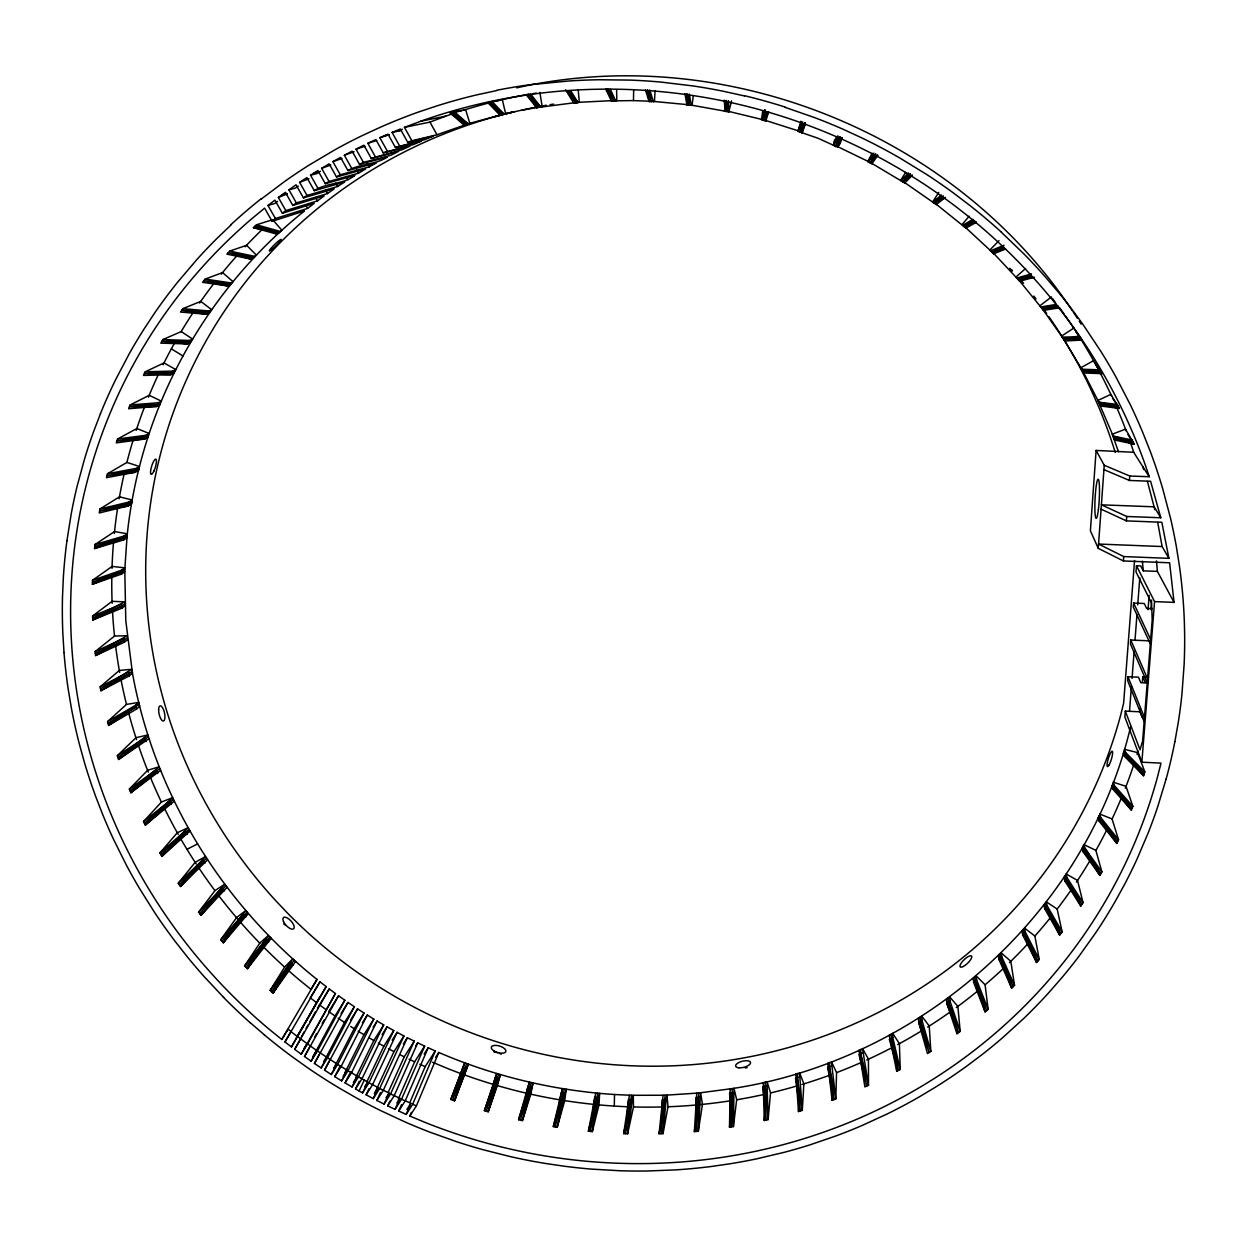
<?xml version="1.0" encoding="UTF-8"?>
<svg xmlns="http://www.w3.org/2000/svg" width="1247" height="1247" viewBox="0 0 1247 1247"><rect width="100%" height="100%" fill="white"/><g stroke="black" fill="none" stroke-linecap="round" stroke-linejoin="round"><path stroke-width="1.5" d="M1130.515 727.11C1086.464 913.755 920.567 1060.121 732.083 1088.6L733.407 1126.571L736.665 1099.745L733.984 1088.257L733.407 1126.571L729.495 1127.21L730.165 1088.896M731.521 1093.011L731.443 1126.883L729.589 1093.307L733.423 1092.668M860.757 1049.382L860.742 1053.668L868.489 1085.28L862.503 1048.54L868.458 1059.171L868.489 1085.28L864.888 1086.916L858.98 1050.161M121.551 574.088L121.676 570.16L124.871 567.853L112.105 566.419L92.496 580.307L92.387 584.297L121.551 574.088L124.747 571.75M124.778 569.801L125.791 620.757L132.463 673.115L129.329 675.843L100.867 690.744L100.15 686.832L119.338 670.45L131.777 669.28L100.508 688.796L128.955 673.926L132.088 671.198A512.735 494.934 22.3 0 0 143.53 720.626C172.491 822.209 234.452 913.692 317.003 979.441L281.791 1039.468L269.336 1029.383A555.523 534.09 22.3 0 1 251.426 219.036L264.613 208.155L272.095 221.28L304.439 210.977C222.761 276.211 163.326 368.738 138.542 470.322L135.362 472.239L106.494 477.663L107.476 473.751L126.929 462.419L139.493 466.503L136.328 468.389L107.476 473.751L135.814 470.306L138.978 468.404A512.735 494.934 22.3 0 0 127.1 535.789L124.778 569.801L121.583 572.108L92.387 584.297M614.288 1106.058L614.506 1094.507C554.12 1090.642 494.389 1076.426 438.788 1052.468L435.671 1057.347M652.306 101.334L633.46 100.586L633.679 89.706M829.614 1062.382L829.458 1066.715L835.802 1098.95L831.422 1061.665L836.566 1072.591L835.802 1098.95L832.092 1100.337L827.79 1063.036M832.092 1100.337L832.326 1092.808M732.083 1088.6L698.663 1093.011L665.041 1095.24L663.03 1133.632L659.071 1133.757L663.108 1095.271M698.663 1093.011L698.32 1131.247L702.451 1104.359L700.58 1092.793L698.32 1131.247L694.376 1131.621L696.73 1093.167M697.961 1097.438L696.356 1131.434L696.029 1097.594L699.894 1097.204M655.065 90.626L654.472 101.49L649.141 101.568L645.4 89.94M797.69 1073.277L797.41 1077.642L802.289 1110.407L799.53 1072.685L803.879 1083.846L802.289 1110.407L798.485 1111.545L795.835 1073.807M798.485 1111.545L798.735 1107.757M1096.113 450.432L1104.25 465.271L1129.766 476.027L1149.204 476.728L1133.679 452.287L1096.113 450.432L1090.392 530.801L1098.248 548.321L1123.376 560.947L1169.608 562.787L1174.066 602.395L1154.566 601.584L1136.469 565.748L1140.724 565.92L1143.25 570.83L1157.387 571.407L1174.066 602.395M1098.248 548.321L1104.25 465.271M1123.376 560.947L1123.718 556.567L1098.56 544.051L1162.126 546.545L1168.907 558.36L1123.718 556.567M1168.907 558.36L1161.845 522.259L1126.4 520.887L1126.727 516.476L1101.397 504.832L1154.161 506.812L1160.786 517.77L1126.727 516.476M1160.786 517.77L1150.622 481.248L1129.439 480.469L1129.766 476.027M1134.552 560.511L1123.641 703.105L1121.006 713.845A497.787 481.56 22.3 0 1 768.651 1052.686A497.787 481.56 22.3 0 1 286.311 911.853L275.057 899.944A497.787 481.56 22.3 0 1 514.621 111.653M1142.346 717.539L1140.023 711.803L1125.324 711.133L1124.872 717.041L1141.862 762.198L1161.004 763.117L1157.481 777.052A555.523 534.09 22.3 0 1 424.635 1122.238L409.858 1116.034L411.37 1112.449M1148.347 683.044L1140.787 682.701L1138.464 677.183L1127.958 676.716L1127.662 680.691L1144.154 721.748M1149.235 640.833L1130.78 640.038L1130.468 644.044L1147.224 682.951M1152.244 608.645L1146.601 608.411L1144.2 603.486L1133.617 603.049L1133.305 607.086L1150.311 643.811M1136.469 565.748L1136.001 571.859L1151.604 603.158L1152.197 619.946L1142.642 740.874L1140.054 749.837L1125.324 711.133M1129.501 711.32L1131.45 686.162M1132.042 678.43L1134.131 651.355M1135.035 639.742L1136.968 614.6M1137.716 604.92L1139.805 577.844M1140.023 711.803L1140.319 708.093M1142.346 682.093L1142.766 676.778L1145.915 676.918M1148.019 609.721L1149.157 595.302M1150.856 609.596L1151.604 600.072M1141.862 762.198L1154.566 601.584M665.041 1095.24L631.341 1095.302L627.646 1133.757L623.687 1133.632L629.408 1095.209M97.562 546.545L94.538 548.555L123.718 539.935L124.123 536.007L127.334 533.841L127.1 535.789L123.889 537.971L94.538 548.555L94.943 544.565L114.568 531.534L127.334 533.841M666.147 1099.573L663.03 1133.632L668.002 1106.744L666.974 1095.147L666.147 1099.573L662.266 1099.698L661.05 1133.694L664.199 1099.667M765.128 1082.022L768.105 1119.619L767.014 1081.554L770.537 1092.902L768.105 1119.619L764.24 1120.507L763.242 1082.427M764.24 1120.507L764.957 1112.87M762.681 111.045L761.574 119.868L765.783 121.053L768.698 111.871M597.718 1093.183L592.325 1131.606L588.381 1131.216L595.785 1092.964M729.495 1127.21L730.212 1121.458M561.415 1096.175L562.381 1088.584L553.309 1126.587L557.222 1127.21L564.735 1100.587L566.2 1089.192L557.222 1127.21L564.283 1088.927M693.223 96.175L692.069 105.184L686.941 104.966L684.946 93.712M765.05 109.876L763.694 120.429L766.375 112.059M765.783 121.053L766.967 112.246M632.307 1099.745L627.646 1133.757L633.476 1106.9L633.273 1095.318L632.307 1099.745L628.426 1099.62L625.667 1133.694L630.374 1099.714M66.902 540.917L71.344 513.156A561.742 540.076 22.5 0 1 77.283 485.613L84.734 458.35A561.524 539.873 22.5 0 1 93.665 431.446L100.446 413.755M726.05 100.477L724.491 111.077L728.778 111.949L731.568 100.882M654.192 101.475L689.934 104.873L726.642 111.466L728.232 100.913M132.198 500L129.018 502.042L128.332 505.923L99.246 512.953L99.931 508.994L119.509 496.82L132.198 500L131.512 503.882L128.332 505.923L99.589 510.974L128.628 503.975L131.823 501.933M694.376 1131.621L695.28 1125.87M598.529 1097.734L592.325 1131.606L599.012 1104.842L599.636 1093.338L598.529 1097.734L594.663 1097.36L590.361 1131.419L596.596 1097.578M1174.892 741.575L1178.244 722.59A561.976 540.356 22.1 0 0 1181.969 693.831L1184.104 664.776A563.192 541.51 22.2 0 0 1184.65 635.518L1184.463 625.729A564.61 542.835 22.3 0 0 1179.568 566.902L1176.482 547.339A561.664 540.122 22.1 0 0 1170.481 518.113L1162.828 489.12A563.925 542.211 22.3 0 0 1150.108 450.993L1142.657 432.21A562.553 540.964 22.2 0 0 1130.187 404.48L1116.143 377.342A561.914 540.372 22.2 0 0 1100.555 350.906L1083.503 325.264A564.86 543.068 22.3 0 0 1058.516 292.421L1045.095 276.647A562.397 540.824 22.2 0 0 1023.865 253.874L1001.357 232.207M659.071 1133.757L660.411 1126.587M527.808 1089.566L529.32 1082.084L518.596 1119.712L522.462 1120.601L530.817 1094.165L533.092 1082.942L522.462 1120.601L531.191 1082.536M623.687 1133.632L625.261 1126.462M135.814 470.306L135.362 472.239L106.977 475.715L135.814 470.306L136.328 468.389M563.036 1093.292L555.258 1126.898L561.119 1092.964L564.953 1093.572M588.381 1131.216L591.546 1118.746M837.314 136.484C827.681 146.741 840.322 152.321 841.304 138.261M498.582 1074.057L488.185 1111.794L484.382 1110.672L496.727 1073.48L493.672 1084.5A526.14 507.934 22.3 0 1 446.582 1068.102L432.538 1062.226M841.803 137.56L835.506 146.195L818.126 138.292L797.971 131.325L800.917 121.224M497.366 1085.591L500.437 1074.571L488.185 1111.794L497.366 1085.591A526.14 507.934 22.3 0 0 527.06 1093.338M529.804 1086.885L520.529 1120.165L527.917 1086.418L531.705 1087.275M1166.148 778.923L1157.84 806.341A561.571 539.951 22.1 0 1 1148.082 833.167L1136.921 859.323A562.288 540.621 22.1 0 1 1124.389 884.747L1115.301 901.254A564.704 542.944 22.3 0 1 1095.443 933.161L1079.107 956.044A562.241 540.543 22.1 0 1 1061.633 977.96L1049.351 992.035A564.891 543.131 22.4 0 1 1023.428 1018.752L1002.822 1037.535A561.633 539.92 22.1 0 1 981.295 1055.196L966.456 1066.325A564.891 543.162 22.3 0 1 935.733 1086.994L919.881 1096.518A564.392 542.648 22.3 0 1 887.272 1113.914L862.098 1125.48A561.384 539.624 22.1 0 1 836.394 1135.783L810.223 1144.777A562.179 540.419 22.2 0 1 783.646 1152.462L756.726 1158.822A561.368 539.592 22.2 0 1 729.542 1163.856L711.289 1166.491A564.72 542.991 22.3 0 1 674.596 1169.951L646.975 1170.995A562.381 540.606 22.2 0 1 619.323 1170.715L591.733 1169.125A562.366 540.575 22.3 0 1 564.236 1166.21L545.999 1163.545A564.283 542.539 22.3 0 1 509.805 1156.483L483.01 1149.703A561.337 539.53 22.3 0 1 456.542 1141.66L430.496 1132.385A562.35 540.575 22.3 0 1 404.916 1121.895L379.852 1110.22A561.368 539.561 22.3 0 1 355.379 1097.36L339.402 1088.148A564.283 542.539 22.3 0 1 308.352 1068.258L293.341 1057.581A564.283 542.539 22.3 0 1 264.302 1034.823M553.309 1126.587L557.877 1110.625M1124.404 756.306L1125.573 752.471L1124.435 749.307L1137.591 752.611L1144.824 771.846L1143.608 775.759L1124.404 756.306L1123.266 753.126M805.468 123.765L802.102 132.806L800.044 132.026L802.522 123.656M802.102 132.806L805.126 122.736M146.07 435.25L144.823 439.022L116.298 442.872L117.561 439.006L136.843 428.532L149.219 433.488L146.07 435.25L117.561 439.006L145.416 437.12L148.564 435.359M466.565 1063.535L454.532 1100.836L450.822 1099.48L464.757 1062.834L450.822 1099.48M764.754 109.798L762.057 119.463M518.596 1119.712L524.239 1102.114M497.054 1078.374L486.283 1111.233L495.199 1077.798L498.925 1078.889M484.382 1110.672L493.048 1086.246M801.353 122.284L797.971 131.325L802.725 121.879M1112.838 789.195L1114.288 785.47L1113.197 782.165L1126.01 786.311L1132.884 806.357L1131.403 810.16L1112.838 789.195L1111.763 785.875M464.913 1067.791L452.677 1100.166L463.089 1067.105L466.737 1068.43L468.389 1064.159L454.532 1100.836L466.737 1068.43M158.229 402.75L156.701 406.444L128.628 408.72L130.171 404.948L149.219 395.315L161.331 401.129L158.229 402.75L130.171 404.948L157.434 404.589L160.536 402.952M409.858 1116.034L416.404 1105.855L438.788 1052.468M401.472 1104.717L398.744 1111.03L406.163 1114.428L410.84 1103.314L404.994 1100.649M406.163 1114.428L412.679 1104.281L435.281 1050.987L428.189 1047.745L424.167 1054.042M409.92 1102.364L425.165 1066.653L435.281 1050.987M398.744 1111.03L405.228 1100.883L428.189 1047.745M389.828 1101.148L387.723 1105.855L395.05 1109.347L401.534 1099.199L424.666 1046.139L417.683 1042.851L415.687 1045.984M395.05 1109.347L399.882 1098.311L393.834 1095.458M398.261 1099.168L414.643 1061.836L424.666 1046.139M387.723 1105.855L394.177 1095.739L417.683 1042.851M380.429 1092.653L376.843 1100.477L384.092 1104.063L390.56 1093.946L414.238 1041.136L407.333 1037.722L403.358 1043.988M388.269 1092.216L404.246 1056.832L414.238 1041.136M384.092 1104.063L389.048 1093.089L381.863 1089.535M1098.981 821.009L1100.696 817.424L1099.667 813.995L1112.059 818.952L1118.543 839.761L1116.798 843.424L1098.981 821.009L1097.968 817.564M376.843 1100.477L383.297 1090.346L407.333 1037.722M369.065 1088.584L366.135 1094.804L373.258 1098.623L379.68 1088.522L403.903 1035.976L396.967 1032.251M403.903 1035.976L393.99 1051.611L374.396 1093.853L378.309 1087.696L368.987 1082.801L362.581 1092.902L355.535 1088.99L359.276 1081.258M373.258 1098.623L378.309 1087.696M368.987 1082.801L393.756 1030.536L387.038 1026.811L382.096 1034.636M172.756 371.107L170.964 374.692L143.483 375.425L145.291 371.762L164.027 362.939L175.811 369.611L172.756 371.107L145.291 371.762L171.837 372.884L174.892 371.372M367.179 1081.211L383.858 1046.186L393.756 1030.536M362.581 1092.902L367.756 1082.037L360.773 1078.156M838 135.876L833.479 145.338L839.761 136.656M359.058 1091.016L364.249 1080.167M355.535 1088.99L361.926 1078.889L387.038 1026.811M835.506 146.195L840.042 136.78M349.643 1073.714L345.076 1082.91L352.044 1086.979L358.419 1076.862L383.717 1024.894L377.077 1021.044L373.134 1027.31M355.956 1077.143L373.835 1040.575L383.717 1024.894M352.044 1086.979L357.312 1076.161L350.407 1072.186M837.485 147.115L842.099 137.684M345.076 1082.91L351.436 1072.825L377.077 1021.044M340.197 1065.936L334.742 1076.644L341.6 1080.884L346.978 1070.129L337.672 1064.377L364.015 1013L357.562 1008.839L350.688 1019.843M341.6 1080.884L347.96 1070.752L373.788 1019.08L367.273 1015.027L362.347 1022.883M344.842 1072.841L363.953 1034.729L373.788 1019.08M367.273 1015.027L341.101 1066.512L334.742 1076.644M800.044 132.026L804.829 122.627M329.302 1061.041L324.532 1070.16L331.312 1074.509L336.815 1063.831L327.509 1057.768L354.366 1006.703L347.975 1002.448L341.117 1013.452M333.806 1068.305L354.179 1028.697L364.015 1013M357.562 1008.839L324.532 1070.16M354.366 1006.703L344.531 1022.462L323.768 1061.836L326.761 1057.316L317.471 1050.987L344.827 1000.234L338.56 995.761L328.725 1011.598L335.007 1016.009L312.935 1056.832L316.816 1050.629L307.557 1043.942L335.412 993.532L329.239 988.918L317.517 1008.153M319.294 1054.401L314.447 1063.473L321.165 1067.931L326.761 1057.316M872.152 153.225L867.881 161.268L871.762 163.918L877.888 155.236M872.588 161.705L874.303 158.478M347.975 1002.448L314.447 1063.473M309.459 1047.48L304.517 1056.49L311.111 1061.181L316.816 1050.629M1083.939 844.624L1083.004 846.37L1083.939 849.924L1099.901 875.425L1101.896 871.918L1095.864 850.36L1083.939 844.624L1084.89 848.178L1100.898 873.679L1083.939 849.924L1084.89 848.178L1101.896 871.918M314.774 1037.005L316.629 1033.623M322.209 1023.46L324.08 1020.062M338.56 995.761L304.517 1056.49M300.558 1038.907L294.682 1049.351L301.213 1054.151L335.412 993.532M301.415 1036.771L304.252 1031.721M306.154 1028.354L308.04 1024.987M309.942 1021.62L315.616 1011.52M329.239 988.918L294.682 1049.351M296.318 1037.738L326.168 986.564L319.965 981.841L310.207 997.787L316.333 1002.479M297.363 1036.491L290.956 1031.628L284.971 1041.978L291.455 1046.903L320.089 996.4M291.455 1046.903L326.168 986.564M189.638 340.447L187.58 343.907L160.785 343.143L162.874 339.589L181.236 331.577L192.63 339.09L189.638 340.447L162.874 339.589L188.578 342.161L191.57 340.79M284.971 1041.978L319.965 981.841M1098.903 871.824L1099.901 875.425L1082.942 851.623L1083.939 849.924M294.183 960.143L271.581 991.739L292.764 958.818L284.643 967.08L270.116 990.414L273.062 993.064L295.633 961.406M317.003 979.441L310.908 989.323L299.093 979.706A526.14 507.934 22.3 0 1 288.93 970.945M281.791 1039.468L288.151 1029.149L291.284 1031.69M276.912 986.813L273.062 993.064L291.798 963.993L290.38 962.668L270.116 990.414M279.811 982.137L281.744 979.02M304.112 1048.353L307.027 1043.661L297.799 1036.631M301.213 1054.151L307.557 1043.942M335.007 1016.009L344.827 1000.234M311.111 1061.181L317.471 1050.987M321.165 1067.931L327.509 1057.768M333.9 1068.476L336.815 1063.831M331.312 1074.509L337.672 1064.377M905.681 172.398L900.833 180.098L904.698 183.106L912.29 175.281M343.096 1076.301L346.978 1070.129M353.4 1082.365L357.312 1076.161M392.182 1040.185L397.138 1032.345L372.557 1084.703L366.135 1094.804M364.81 1086.667L367.756 1082.037M386.071 1097.75L389.048 1093.089M396.905 1102.956L399.882 1098.311M1064.798 880.912L1066.98 877.623L1066.107 873.96L1077.533 880.429L1083.051 902.672L1080.806 906.023L1064.798 880.912L1063.94 877.233M406.865 1109.503L410.84 1103.314M269.835 936.824L245.986 967.313L268.51 935.421L259.781 943.122L244.599 965.895L247.374 968.716L271.223 938.196L266.858 942.031M254.435 958.055L247.374 968.716L267.357 940.597L266.032 939.178L244.599 965.895M208.795 310.955L206.488 314.275L180.519 312.046L182.873 308.648L200.783 301.4L211.725 309.724L208.795 310.955L182.873 308.648L207.61 312.607L210.54 311.36M873.929 153.147L867.881 161.861L875.628 154.051M875.908 154.192L869.845 162.858L877.607 155.096M247.062 911.993L222.013 941.282L245.83 910.513L236.525 917.605L220.719 939.786L223.307 942.794L248.34 913.443L245.69 915.469M227.811 936.435L223.307 942.794L244.474 915.657L243.243 914.176L220.719 939.786M938.757 192.428L932.616 201.998L936.138 204.57L945.117 197.712M1044.674 908.736L1047.075 905.618L1046.295 901.846L1057.16 909.016L1062.117 931.899L1059.654 935.079L1044.674 908.736L1043.91 904.963M225.941 885.744L199.769 913.77L224.803 884.185L214.952 890.623L198.585 912.196L200.97 915.345L227.125 887.272M203.292 912.258L200.97 915.345L223.26 889.298L222.122 887.739L198.585 912.196M231.708 283.24L227.609 285.968L202.575 282.321L205.194 279.079L222.59 272.579L233.018 281.697L228.871 284.363L203.885 280.7L227.609 285.968L230.461 284.83M206.566 858.154L179.365 884.856L205.537 856.518L195.187 862.301L178.274 883.203L180.456 886.508L207.657 859.76M186.473 879.026L180.456 886.508L203.807 861.615L202.778 859.978L178.274 883.203M189.045 829.349L160.879 854.663L188.126 827.649L177.308 832.731L159.912 852.948L161.861 856.393L190.027 831.032L186.941 832.482M969.184 216.183L962.123 224.476L965.879 228.185L976.385 222.247M165.586 852.044L161.861 856.393L186.208 832.7L185.289 830.985L159.912 852.948M1022.68 934.985L1025.299 932.055L1024.629 928.189L1034.87 935.998L1039.234 959.489L1036.569 962.481L1022.68 934.985L1022.026 931.119M173.473 799.452L144.434 823.316L172.663 797.69L161.424 802.039L143.561 821.524L145.291 825.093L174.331 801.182M255.012 256.601L250.881 259.127L226.907 254.139L229.76 251.083L246.594 245.3L256.43 255.152L252.253 257.615L228.341 252.611L250.881 259.127L253.64 258.113M149.11 820.9L145.291 825.093L170.558 802.678L169.748 800.901L143.561 821.524M908.502 172.912L900.989 180.784L910.123 173.941M159.912 768.542L130.093 790.91L159.226 766.734L147.614 770.319L129.345 789.07L130.826 792.749L160.66 770.334M871.482 163.17L902.875 181.922L910.404 174.097M136.032 787.371L130.826 792.749L156.935 771.659L156.234 769.835L129.345 789.07M999.003 240.702L990.102 249.743L990.679 250.756L993.781 253.796L1005.518 249.026M998.972 959.567L1001.777 956.839L1001.201 952.879L1010.803 961.281L1014.528 985.333L1011.66 988.123L998.972 959.567L998.395 955.607M148.44 736.79L117.935 757.599L147.879 734.935L135.939 737.725L117.327 755.713L118.559 759.485L149.079 738.629M121.208 756.913L118.559 759.485L145.4 739.767L144.839 737.912L117.327 755.713M276.195 233.937L281.869 230.259L272.672 219.69L256.492 224.803L253.39 227.655L276.195 233.937L278.845 233.018M230.96 225.021L216.822 238.582A561.586 540.013 22.5 0 0 196.652 259.797L177.791 281.993A564.283 542.539 22.3 0 0 154.69 312.903L144.075 329.005A562.491 540.839 22.4 0 0 129.298 353.68L115.955 379.041A564.283 542.539 22.3 0 0 100.43 413.692M136.562 709.029L139.648 706.176L138.713 702.404L126.493 704.399L107.569 721.592L108.551 725.442L136.562 709.029L135.627 705.256L138.713 702.404M111.248 722.964L108.551 725.442L139.15 704.29M1025.611 268.495L1016.102 276.881L1019.656 281.245L1034.402 277.224M973.642 982.387L976.619 979.861L976.152 975.824L985.083 984.756L988.138 1009.337L985.083 1011.894L973.642 982.387L973.19 978.334M127.303 637.653L124.139 640.257L95.364 653.584L127.132 635.721L114.521 636.032L95.146 651.589L95.583 655.563L124.388 642.189L127.553 639.602M272.095 221.28L275.431 218.537L307.573 208.405L314.197 203.37L282.368 213.237L274.917 200.159L267.98 205.474L275.431 218.537M260.826 199.38L284.55 181.532A561.664 540.107 22.5 0 1 309.35 164.947L335.147 149.671A563.395 541.712 22.4 0 1 361.879 135.767L380.179 127.303A564.283 542.539 22.3 0 1 417.776 112.277L437.12 105.839A564.283 542.539 22.3 0 1 476.51 94.928L496.587 90.61M941.516 195.078L932.616 201.998L943.278 196.091M124.856 603.813L121.676 606.26L92.652 618.029L124.809 601.865L112.09 601.303L92.574 616.034L92.746 620.024L121.785 608.224L124.965 605.761M902.703 181.22L934.393 203.261L943.309 196.387M277.504 201.391L274.776 203.479L267.98 205.474M287.309 193.893L278.377 197.509L285.828 210.603L317.471 200.876L324.095 195.966L292.796 205.412L285.376 192.35L278.377 197.509M282.368 213.237L285.828 210.603M95.738 617.748L92.746 620.024L121.676 606.26L121.629 604.312L92.574 616.034M1051.502 296.926L1039.998 305.686L1040.793 306.965L1058.002 306.107L1059.342 307.853L1043.412 310.378L1042.601 309.1M948.079 998.099L948.437 1002.214L958.584 1032.563L946.832 1003.352L949.98 1001.045L949.637 996.93L957.852 1006.36L960.19 1031.394L956.979 1033.747L946.832 1003.352L946.489 999.221M902.875 181.922L912.025 175.11M296.35 202.918L288.93 189.84L296.022 184.805L303.442 197.899L334.196 188.843L327.462 193.597L296.35 202.918L292.796 205.412M298.267 186.068L295.461 188.063L288.93 189.84M303.442 197.899L307.027 195.436L337.594 186.504L344.671 181.891M123.718 539.935L126.929 537.738M920.13 1017.193L920.364 1021.371L929.155 1052.515L918.696 1022.384L921.985 1020.295L921.751 1016.118L929.249 1026.016L930.839 1051.455L927.472 1053.559L918.696 1022.384L918.478 1018.207M307.027 195.436L299.623 182.358L306.902 177.604L314.291 190.682L344.499 182M317.938 188.297L310.55 175.219L317.923 170.574L325.296 183.668L354.927 175.375C343.284 184.774 326.433 182.452 314.291 190.682M308.929 178.773L299.623 182.358M320.432 171.244L316.847 173.598L310.55 175.219M330.798 164.994L321.648 168.329L329.037 181.423L358.466 173.239L365.558 169L336.503 176.934L329.146 163.871L321.648 168.329M325.296 183.668L329.037 181.423M336.503 176.934L340.275 174.751L369.143 166.927L376.376 162.936L347.929 170.527L340.556 157.403L332.902 161.642L340.275 174.751M100.867 690.744L128.955 673.926L128.644 672.008L100.15 686.832M136.063 707.143L108.053 723.509L135.627 705.256L107.569 721.592M972.987 219.378L962.559 225.38L974.484 220.641M934.081 202.466L964.243 226.751L974.686 220.813M147.972 437.245L144.823 439.022L116.922 440.939L145.416 437.12M890.982 1034.293L898.479 1070.378L889.345 1039.437L892.774 1037.582L892.665 1033.342L899.399 1043.63L900.225 1069.427L896.733 1071.313L889.251 1035.197M351.748 168.423L344.375 155.267L352.122 151.168L359.495 164.339L387.349 157.075C375.503 164.885 360.087 163.591 347.929 170.527M725.146 110.702L724.164 100.087M341.99 158.478L332.902 161.642M354.132 151.76L344.375 155.267M934.393 203.261L945.086 197.4M95.583 655.563L124.139 640.257L123.967 638.308L95.146 651.589M159.819 404.807L156.701 406.444L129.407 406.834L157.434 404.589M186.988 849.332L197.572 843.907M363.423 162.359L356.034 149.172L363.875 145.198L371.247 158.4L398.494 151.448L391.059 155.205L363.423 162.359L359.495 164.339M364.95 146.273L356.034 149.172M371.247 158.4L402.267 149.671L409.858 146.18L383.25 152.82L375.861 139.57L367.834 143.28L375.238 156.514M174.034 373.18L170.964 374.692L144.387 373.586L171.837 372.884M860.742 1053.668L866.696 1086.106L858.949 1054.448L862.488 1052.842M387.256 150.981L379.867 137.716L387.988 134.146L395.393 147.473L421.361 141.114L413.661 144.434L383.25 152.82M376.703 140.537L367.834 143.28M190.588 342.535L187.58 343.907L161.829 341.366L188.578 342.161M209.418 313.028L206.488 314.275L181.688 310.347L207.61 312.607M399.492 145.759L392.088 132.431L400.318 129.002L407.753 142.329L433.099 136.219L425.243 139.493L395.393 147.473M397.512 131.294L402.391 129.252M1004.022 245.238L990.679 250.756L1003.741 247.28M687.159 93.993L689.108 105.2L689.934 104.873M963.791 225.847L992.253 252.253L1003.944 247.467M687.767 104.623L686.941 104.966L686.848 93.961M829.458 1066.715L833.947 1099.651L827.634 1067.385L831.266 1065.998M964.243 226.751L976.183 222.075M532.251 107.85L501.855 114.537L490.04 102.067L503.959 114.085L505.627 113.711L502.338 99.682L487.904 102.566L501.855 114.537L503.539 114.163L465.988 124.357L452.365 112.433L468.03 123.765L469.854 123.344L465.599 109.611L454.438 111.778L450.276 113.087L465.988 124.357L467.828 123.936L436.98 134.77L411.9 140.771L404.449 127.365L420.94 121.162L445.584 116.22A526.14 507.934 22.3 0 1 452.739 113.742M407.753 142.329L411.9 140.771M404.449 127.365L429.981 122.097L445.584 116.22M121.583 572.108L92.449 582.302L121.676 570.16L92.496 580.307M253.39 227.655L277.691 232.503L280.326 231.615M797.41 1077.642L800.387 1110.983L795.539 1078.172L799.249 1077.049M650.139 101.241L649.141 101.568L647.38 90.298M123.889 537.971L94.741 546.56L124.123 536.007L94.943 544.565M281.869 194.891L286.81 193.488M1031.456 273.904L1016.804 278.019L1031.144 275.836M991.677 251.239L1018.253 279.609L1031.098 276.07M605.871 89.27L611.311 100.898L633.46 100.586M611.311 100.898L612.48 100.586M992.253 252.253L1005.331 248.839M314.166 172.85L318.858 171.65M502.557 114.693L495.355 116.485L511.519 112.386L504.271 114.178M764.707 1086.418L766.172 1120.071L762.805 1086.823L766.593 1085.934M129.018 502.042L99.931 508.994L128.628 503.975M465.801 124.606L463.962 125.043L450.276 113.087L461.546 110.889M539.873 92.387L542.164 106.665L540.668 107.008L530.739 94.086L526.39 94.788L536.413 107.678L537.94 107.336M536.413 107.678L577.158 102.394L614.646 100.508M501.465 114.693L499.782 115.067L487.904 102.566M379.867 137.716L389.407 134.676L383.889 135.861M392.088 132.431L401.285 130.483M516.694 87.851C724.585 41.12 954.345 133.398 1072.373 310.752M532.563 93.743L536.226 93.073M521.714 110.235L540.045 106.961M1040.793 306.965L1056.661 304.346M1058.002 306.107L1042.133 308.648L1017.568 278.471M1018.253 279.609L1032.61 277.489M538.533 107.304L540.668 107.008L528.557 94.429L538.533 107.304L526.39 94.788M537.27 84.048L568.164 81.055A561.851 540.341 22.4 0 1 599.293 79.746L630.514 80.104A561.867 540.356 22.4 0 1 661.767 82.177L692.942 85.934A561.68 540.2 22.3 0 1 723.915 91.374L744.412 95.925M1079.481 336.378L1073.714 328.117L1061.649 336.02L1062.538 337.423L1079.481 336.378L1081.882 340.057L1064.891 341.023L1063.987 339.589M1059.342 307.853L1042.133 308.648L1041.323 307.37L1063.753 339.2L1081.882 340.057L1076.052 331.702M606.026 89.067L613.477 100.836L616.797 100.524L616.626 89.644M1099.807 369.829L1081.928 369.237L1100.867 371.731L1083.004 371.076L1080.946 367.694L1093.51 360.679L1101.927 373.648L1084.002 372.962L1083.004 371.403M1062.538 337.423L1080.681 338.218L1063.753 339.2L1062.849 337.797L1084.002 372.962M1148.3 682.436L1145.12 682.296L1142.766 676.778M614.506 1094.507L631.341 1095.302M1117.561 404.464L1098.872 402.204L1097.812 400.505L1110.796 394.411L1119.385 408.408L1100.665 406.054L1099.589 404.34M1082.006 369.533L1099.807 404.106L1118.481 406.444L1098.872 402.204L1100.665 406.054M1083.004 371.076L1101.927 373.648L1095.567 364.405M230.181 282.804L205.194 279.079L228.871 284.363M1132.65 440.097L1113.29 436.123L1112.168 434.268L1125.495 429.124L1134.178 444.15L1114.787 440.066L1113.665 438.211M1098.732 402.407L1114.07 438.071L1133.414 442.124L1113.29 436.123L1114.787 440.066M253.687 256.149L229.76 251.083L252.253 257.615M1099.807 404.106L1119.385 408.408L1112.573 398.245M729.136 111.513L764.162 120.008M277.691 232.503L254.934 226.221L279.234 231.147L256.492 224.803M765.985 120.554L798.563 130.951M1114.07 438.071L1134.178 444.15M784.893 107.258L814.681 117.639A561.68 540.2 22.3 0 1 843.876 129.61L862.971 138.464A564.969 543.162 22.3 0 1 900.1 158.166L926.942 174.642A561.758 540.263 22.3 0 1 952.817 192.521L969.496 205.178A564.283 542.539 22.3 0 1 1001.388 232.145M412.679 1104.281L416.404 1105.855M1103.938 469.62L1129.439 480.469M419.834 1064.268L425.165 1066.653M401.534 1099.199L405.228 1100.883M837.625 146.585L835.646 145.665L869.829 162.25M1101.085 509.15L1126.4 520.887M414.643 1061.836L409.094 1059.202M404.246 1056.832L400.677 1055.04M383.297 1090.346L379.68 1088.522M390.56 1093.946L394.177 1095.739M388.44 1048.696L393.99 1051.611M383.858 1046.186L378.355 1043.131M373.835 1040.575L368.707 1037.566M351.436 1072.825L347.96 1070.752M358.419 1076.862L361.926 1078.889M358.107 1031.175L363.953 1034.729M171.353 348.864L182.95 355.956M350.688 1026.484L354.179 1028.697M344.531 1022.462L338.171 1018.176M325.607 1009.337L319.403 1004.786M264.333 1034.839L250.382 1022.789M291.798 963.993L293.263 965.272M454.438 111.778L468.03 123.765M267.357 940.597L268.744 941.953M1144.824 771.846L1125.573 752.471L1144.216 773.795L1125.028 754.404L1123.89 751.224M223.665 997.397L204.742 977.243A562.397 540.621 22.4 0 1 186.801 956.215L175.406 941.719A565.078 543.349 22.3 0 1 154.067 911.651L139.368 888.223A561.384 539.608 22.5 0 1 125.853 864.093L113.524 839.309A562.397 540.637 22.4 0 1 102.457 813.932L95.785 796.708A564.86 543.115 22.3 0 1 84.188 761.621L79.278 743.789A564.049 542.32 22.3 0 1 71.297 707.641L68.242 689.373A564.283 542.539 22.3 0 1 63.987 652.524M1012.143 270.802L1009.727 268.23M492.175 101.568L503.959 114.085M1132.884 806.357L1114.288 785.47L1132.151 808.259L1113.602 787.34L1112.511 784.036M244.474 915.657L245.768 917.122M1011.426 269.601L1012.439 270.755M1125.028 754.404L1143.608 775.759L1142.299 772.236M1118.543 839.761L1100.696 817.424L1117.671 841.6L1099.87 819.232L1098.856 815.787M568.866 91.031L577.969 102.581L579.294 102.254L578.187 89.628M1113.602 787.34L1131.403 810.16M223.26 889.298L224.46 890.841M1099.87 819.232L1116.798 843.424M1052.53 298.423L1055.632 302.865M203.807 861.615L204.898 863.22M1073.355 312.218L1077.299 318.141M1128.005 434.642L1131.091 439.396M1083.051 902.672L1066.98 877.623L1081.928 904.356L1065.92 879.291L1065.063 875.612M1079.216 321.134L1081.118 324.126M608.24 89.036L615.644 100.836L610.297 89.192M568.741 91.218L575.818 102.722L577.969 102.581L570.939 91.047M1018.955 280.107L1019.656 281.245M186.208 832.7L187.19 834.383M993.189 252.767L993.781 253.796M1062.117 931.899L1047.075 905.618L1060.885 933.489L1045.906 907.192L1045.126 903.42M325.576 190.245L327.462 193.597M315.585 197.525L317.471 200.876M346.074 176.419L347.944 179.755M335.708 183.169L337.594 186.504M305.702 205.054L307.573 208.405M356.595 169.904L358.466 173.239M367.257 163.591L369.143 166.927M1065.92 879.291L1080.806 906.023M429.981 122.097L436.98 134.77M1039.234 959.489L1025.299 932.055L1037.909 960.985L1024.021 933.551L1023.351 929.67M965.427 227.281L965.879 228.185M170.558 802.678L171.431 804.409M1045.906 907.192L1059.654 935.079L1058.906 931.54M1133.617 603.049L1150.654 639.524M608.084 89.223L613.477 100.836M1014.528 985.333L1001.777 956.839L1013.094 986.72L1000.39 958.226L999.829 954.267M1130.78 640.038L1147.552 678.695M1024.021 933.551L1036.569 962.481L1035.898 958.849M156.935 771.659L157.683 773.452M1127.958 676.716L1144.481 717.539M948.437 1002.214L960.19 1031.394L949.98 1001.045M935.811 203.775L936.138 204.57M988.138 1009.337L976.619 979.861L986.611 1010.616L975.154 981.14L974.686 977.102M1000.39 958.226L1011.66 988.123M1112.947 436.232L1118.497 451.741M920.364 1021.371L930.839 1051.455L921.985 1020.295M145.4 739.767L146.039 741.606M975.154 981.14L985.083 1011.894M647.614 90.065L651.308 101.662L649.609 90.407M1133.679 452.287L1132.572 448.749A526.14 507.934 22.3 0 0 1130.125 441.656M1149.204 476.728L1148.019 473.003A555.523 534.09 22.3 0 0 420.94 121.162M1142.813 466.674L1143.733 469.62M649.843 90.205L653.475 101.818M891.075 1038.548L900.225 1069.427L892.774 1037.582M1147.458 481.451L1154.862 509.742M1081.991 848.069L1082.942 851.623M1157.715 522.462L1162.126 546.545M128.955 673.926L129.329 675.843M689.373 94.289L691.259 105.527M124.139 640.257L124.388 642.189M956.62 1029.882L956.979 1033.747M1142.408 561.15L1143.25 570.83M1156.483 560.932L1157.387 571.407M64.018 652.508L62.864 633.959A564.86 543.115 22.3 0 1 62.506 596.736L63.316 578.109A564.049 542.32 22.3 0 1 66.902 540.995M121.676 606.26L121.785 608.224M896.624 1067.619L896.733 1071.313M726.346 100.524L726.642 111.466M728.544 100.976L728.778 111.949M689.061 94.242L689.108 105.2M1174.861 741.731A564.61 542.835 22.3 0 1 1166.116 779.094M1121.334 798.08A526.14 507.934 22.3 0 1 1111.997 819.154M1106.588 830.299A526.14 507.934 22.3 0 1 1095.801 850.563M1090.502 859.729A526.14 507.934 22.3 0 1 1076.473 882.081M1071.532 889.345A526.14 507.934 22.3 0 1 1057.051 909.188M1051.174 916.701A526.14 507.934 22.3 0 1 1034.885 936.029M1028.37 943.215A526.14 507.934 22.3 0 1 1009.431 962.653M1003.835 968.015A526.14 507.934 22.3 0 1 985.099 984.787M977.679 990.991A526.14 507.934 22.3 0 1 956.309 1007.545M951.617 1010.927A526.14 507.934 22.3 0 1 927.628 1027.076M922.718 1030.131A526.14 507.934 22.3 0 1 897.715 1044.581M892.618 1047.293A526.14 507.934 22.3 0 1 866.712 1060.012M861.443 1062.366A526.14 507.934 22.3 0 1 836.566 1072.623M829.364 1075.304A526.14 507.934 22.3 0 1 802.039 1084.438M798.361 1085.529A526.14 507.934 22.3 0 1 770.521 1092.933M763.039 1094.648A526.14 507.934 22.3 0 1 736.665 1099.776M730.976 1100.696A526.14 507.934 22.3 0 1 700.533 1104.577M696.714 1104.936A526.14 507.934 22.3 0 1 667.987 1106.775M662.235 1106.962A526.14 507.934 22.3 0 1 633.46 1106.931M627.709 1106.744A526.14 507.934 22.3 0 1 597.079 1104.702M593.26 1104.312A526.14 507.934 22.3 0 1 564.72 1100.618M560.932 1100.01A526.14 507.934 22.3 0 1 530.801 1094.18M284.643 967.111A526.14 507.934 22.3 0 1 263.818 947.252M259.781 943.153A526.14 507.934 22.3 0 1 240.266 921.985M237.756 919.086A526.14 507.934 22.3 0 1 218.412 895.252M214.936 890.654A526.14 507.934 22.3 0 1 198.335 867.148M196.215 863.937A526.14 507.934 22.3 0 1 181.096 839.434M178.227 834.43A526.14 507.934 22.3 0 1 164.76 808.976M161.409 802.055A526.14 507.934 22.3 0 1 150.466 777.473M148.299 772.127A526.14 507.934 22.3 0 1 138.323 745.067M136.515 739.58A526.14 507.934 22.3 0 1 128.379 711.881M126.477 704.415A526.14 507.934 22.3 0 1 121.068 679.942M119.65 672.367A526.14 507.934 22.3 0 1 115.597 645.65M114.49 636.048A526.14 507.934 22.3 0 1 112.495 610.983M112.136 603.252A526.14 507.934 22.3 0 1 111.825 576.13M112.012 568.367A526.14 507.934 22.3 0 1 113.602 541.229M114.334 533.482A526.14 507.934 22.3 0 1 117.701 507.404M119.135 498.738A526.14 507.934 22.3 0 1 124.373 472.894M126.851 462.621A526.14 507.934 22.3 0 1 133.523 438.819M136.188 430.402A526.14 507.934 22.3 0 1 144.496 407.036M148.44 397.138A526.14 507.934 22.3 0 1 158.447 374.334M163.108 364.701A526.14 507.934 22.3 0 1 174.814 342.598M181.096 331.733A526.14 507.934 22.3 0 1 193.534 311.968M199.598 303.037A526.14 507.934 22.3 0 1 213.44 284.082M221.28 274.137A526.14 507.934 22.3 0 1 237.772 254.809M245.16 246.75A526.14 507.934 22.3 0 1 261.808 229.853M463.557 110.219A526.14 507.934 22.3 0 1 492.83 101.942M496.54 101.023A526.14 507.934 22.3 0 1 500.25 100.134M502.105 99.698A526.14 507.934 22.3 0 1 528.307 94.304M1059.701 307.853A526.14 507.934 22.3 0 1 1064.174 314.073M1065.265 315.631A526.14 507.934 22.3 0 1 1073.87 328.288M1075.958 331.484A526.14 507.934 22.3 0 1 1097.313 367.522M1099.106 370.873A526.14 507.934 22.3 0 1 1111.716 396.312M1116.361 406.647A526.14 507.934 22.3 0 1 1126.275 431.072M1138.09 751.115A526.14 507.934 22.3 0 1 1137.046 754.529M1134.334 763.039A526.14 507.934 22.3 0 1 1125.324 788.182M250.117 1022.665A564.392 542.648 22.3 0 1 223.416 997.257M230.944 224.647A564.392 542.648 22.3 0 1 260.81 199.021M496.633 90.298A564.392 542.648 22.3 0 1 537.332 83.752M744.475 95.692A564.392 542.648 22.3 0 1 784.955 107.008M534.028 107.491A497.787 481.56 22.3 0 1 546.467 105.247M550.052 104.67A497.787 481.56 22.3 0 1 553.621 104.109M1021.246 280.544A497.787 481.56 22.3 0 1 1023.569 283.334M1033.779 296.069A497.787 481.56 22.3 0 1 1035.992 298.953M1042.492 307.65A497.787 481.56 22.3 0 1 1046.701 313.527M1048.774 316.489A497.787 481.56 22.3 0 1 1091.702 391.153L1098.903 407.457A497.787 481.56 22.3 0 1 1115.27 452.474M745.254 1067.946A7.653 3.149 -14.6 0 1 747.156 1067.681M499.595 1053.419A7.576 3.429 16 0 1 501.216 1054.276M494.015 1052.032A7.576 3.429 17.2 0 1 497.771 1052.749M283.739 923.809A7.607 3.305 48.1 0 1 285.173 925.103M577.158 102.394L575.818 102.722L565.53 89.768L573.667 102.94L577.158 102.394M739.05 1067.822A7.653 3.133 -14.1 0 0 750.554 1062.896A7.653 3.133 -14.1 0 0 739.705 1062.117A7.653 3.133 -14.1 0 0 739.05 1067.822M1109.222 764.707A8.059 1.559 -72.9 0 0 1112.511 751.614A8.059 1.559 -72.9 0 0 1107.788 760.514A8.059 1.559 -72.9 0 0 1109.222 764.707M963.245 966.487A7.825 2.478 -43.8 0 0 971.787 956.589A7.825 2.478 -43.8 0 0 962.653 961.25A7.825 2.478 -43.8 0 0 963.245 966.487M1098.404 509.415A19.5 2.089 -87.1 0 0 1098.28 479.3A19.5 2.089 -87.1 0 0 1094.866 507.513A19.5 2.089 -87.1 0 0 1098.404 509.415M153.911 471.054A7.981 1.917 -73.1 0 0 155.797 459.114A7.981 1.917 -73.1 0 0 150.747 470.057A7.981 1.917 -73.1 0 0 153.911 471.054M158.618 709.87A7.763 2.759 77.6 0 0 163.326 721.031A7.763 2.759 77.6 0 0 163.404 709.403A7.763 2.759 77.6 0 0 158.618 709.87M272.75 248.714A8.215 0.904 -44.1 0 0 281.199 239.486A8.215 0.904 -44.1 0 0 271.893 247.342A8.215 0.904 -44.1 0 0 272.75 248.714M493.983 1050.972A7.576 3.414 16.6 0 0 505.83 1051.533A7.576 3.414 16.6 0 0 495.963 1045.391A7.576 3.414 16.6 0 0 493.983 1050.972M283.459 921.408A7.607 3.289 47.5 0 0 293.279 929.046A7.607 3.289 47.5 0 0 288.914 919.039A7.607 3.289 47.5 0 0 283.459 921.408"/></g></svg>
